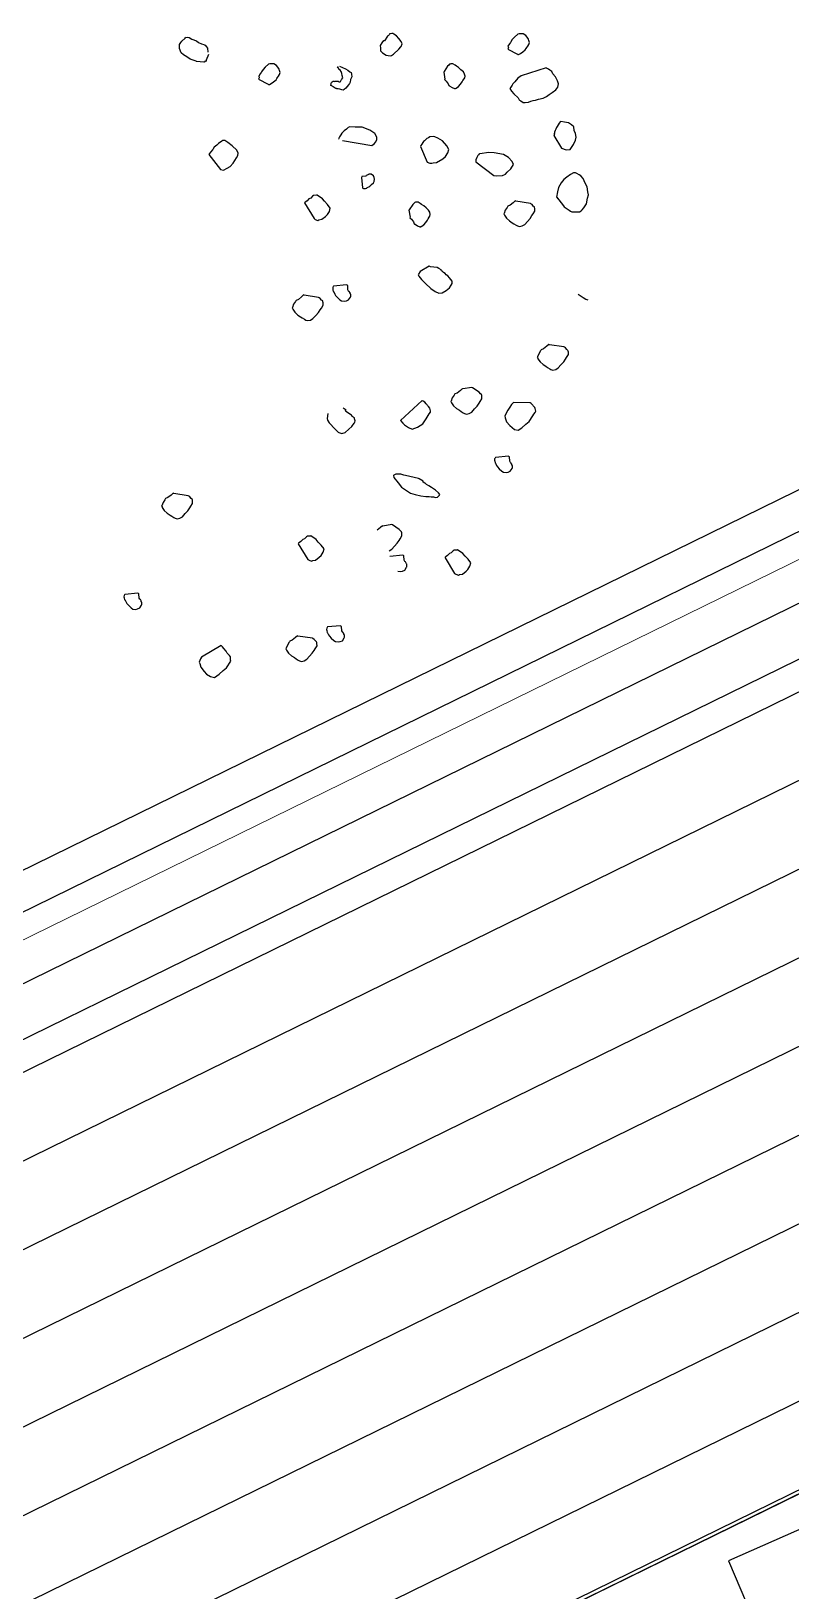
# Model space of a CAD drawing. Header units: millimetres. Extents: x 1754 to 2064, y 960 to 1845.
# Drawn here: x 1994.347 to 1995.862, y 1810.345 to 1813.455 of the extents above; entities that cross this region are included whole.
import ezdxf

# ---------------------------------------------------------------- set-up
doc = ezdxf.new("R2010")
doc.units = ezdxf.units.MM
for name, color, linetype in [('dveře', 3, 'Continuous'), ('okna', 4, 'Continuous'), ('SRAFA', 251, 'Continuous'), ('SRAFY-TERÉN', 252, 'Continuous'), ('T_stafaz', 7, 'Continuous')]:
    doc.layers.add(name, color=color, linetype=linetype)
doc.layers.add('FLOATING-WINDOWS', color=2, linetype='Continuous', plot=False)

# ---------------------------------------------------------------- blocks, each defined once
blk = doc.blocks.new('STROMLIST03PUD')
at = {"linetype": 'Continuous'}
for p, q in [((-116.5, 810.5), (-118.5, 805.6)), ((-111, 813.8), (-116.5, 810.5)), ((-106.8, 815), (-111, 813.8)), ((-102.1, 815.4), (-106.8, 815)), ((-99.2, 814.7), (-102.1, 815.4)), ((-95.3, 814.5), (-99.2, 814.7)), ((-92.2, 811.3), (-95.3, 814.5)), ((-90.1, 807.8), (-92.2, 811.3)), ((-35.3, 822), (-42.8, 770.4)), ((-35.3, 822), (-36.2, 821.5)), ((-34.4, 822.6), (-35.3, 822)), ((-30.8, 824.7), (-34.4, 822.6)), ((-28, 826.4), (-30.8, 824.7)), ((-23.5, 829.1), (-28, 826.4)), ((-18.2, 828.6), (-23.5, 829.1)), ((-10.7, 830.6), (-18.2, 828.6)), ((-2.1, 830.8), (-10.7, 830.6)), ((4.6, 829.9), (-2.1, 830.8)), ((9.7, 825.5), (4.6, 829.9)), ((13, 820), (9.7, 825.5)), ((14.7, 811.1), (13, 820)), ((15.2, 804), (14.7, 811.1)), ((82.7, 813.5), (78, 806.9)), ((89.1, 817.4), (82.7, 813.5)), ((95.1, 819.7), (89.1, 817.4)), ((101.5, 817.4), (95.1, 819.7)), ((108.2, 816.5), (101.5, 817.4)), ((115.5, 814.6), (108.2, 816.5)), ((120.1, 811.1), (115.5, 814.6)), ((125.9, 803.6), (120.1, 811.1)), ((-119.8, 803.6), (-120.5, 800.7)), ((-120.5, 800.7), (-117.9, 792.2)), ((-118.5, 805.6), (-119.8, 803.6)), ((-117.9, 792.2), (-115.6, 786.2)), ((-115.6, 786.2), (-112.8, 781.6)), ((-112.8, 781.6), (-111.8, 779.9)), ((-111.8, 779.9), (-110.1, 777.1)), ((-101.9, 769.6), (-84.7, 782.4)), ((-88.4, 805), (-90.1, 807.8)), ((-87.3, 803.2), (-88.4, 805)), ((-85.7, 800.4), (-87.3, 803.2)), ((-84.2, 793.9), (-85.7, 800.4)), ((-84.7, 782.4), (-83.8, 783)), ((-83.3, 788.2), (-84.2, 793.9)), ((-83.8, 783), (-83.4, 784.4)), ((-83.4, 784.4), (-83.3, 788.2)), ((13.2, 774.3), (14.1, 781)), ((14.1, 781), (16.3, 789.8)), ((16.7, 797.4), (15.2, 804)), ((16.3, 796), (16.7, 797.4)), ((16.3, 789.8), (16.3, 796)), ((74.1, 800.9), (73.8, 799.4)), ((73.8, 799.4), (75.4, 796.8)), ((78, 806.9), (74.1, 800.9)), ((75.4, 796.8), (77.6, 793.1)), ((77.6, 793.1), (79.3, 790.3)), ((79.3, 790.3), (80.9, 787.7)), ((80.9, 787.7), (83.4, 785.4)), ((83.4, 785.4), (85.1, 782.6)), ((85.1, 782.6), (87.7, 780.5)), ((87.7, 780.5), (89.7, 779.2)), ((89.7, 779.2), (90.7, 777.4)), ((90.7, 777.4), (91.7, 778)), ((91.7, 778), (92.2, 777.1)), ((92.7, 776.1), (122.1, 778.9)), ((122.1, 778.9), (129.2, 785.6)), ((129.8, 797.1), (125.9, 803.6)), ((129.2, 785.6), (131.9, 793.4)), ((130.9, 795.3), (129.8, 797.1)), ((131.9, 793.4), (130.9, 795.3)), ((178.7, 781.9), (177, 778.4)), ((177, 778.4), (177.1, 772.2)), ((180.8, 784.4), (178.7, 781.9)), ((185.4, 787.1), (180.8, 784.4)), ((189.1, 789.3), (185.4, 787.1)), ((195.6, 790.8), (189.1, 789.3)), ((205.6, 790.7), (195.6, 790.8)), ((214.2, 790.8), (205.6, 790.7)), ((223.6, 787.7), (214.2, 790.8)), ((229.3, 786.2), (223.6, 787.7)), ((234.5, 781.9), (229.3, 786.2)), ((243.6, 775), (234.5, 781.9)), ((-110.1, 777.1), (-107.4, 772.5)), ((-107.4, 772.5), (-104.4, 771.9)), ((-104.4, 771.9), (-101.9, 769.6)), ((-42.8, 770.4), (-41.7, 762.4)), ((-41.7, 762.4), (-37.7, 753.6)), ((-37.7, 753.6), (-35.8, 748.5)), ((-35.8, 748.5), (-34.2, 745.8)), ((-0.8, 745.9), (1.9, 747.6)), ((1.9, 747.6), (6.5, 750.4)), ((6.5, 750.4), (8.1, 753.8)), ((8.1, 753.8), (10.5, 760.2)), ((10.5, 760.2), (11, 765.5)), ((11, 765.5), (12.1, 769.9)), ((12.1, 769.9), (13.2, 774.3)), ((92.2, 777.1), (92.7, 776.1)), ((177.1, 772.2), (178.7, 763.2)), ((178.7, 763.2), (180.7, 755.7)), ((180.7, 755.7), (181.9, 751.6)), ((181.9, 751.6), (184.2, 747.9)), ((184.2, 747.9), (189.6, 738.8)), ((248.5, 766.7), (243.6, 775)), ((245.3, 741.1), (248.9, 749.6)), ((250.4, 761.6), (248.5, 766.7)), ((248.9, 749.6), (251.8, 755.1)), ((252, 759), (250.4, 761.6)), ((251.8, 755.1), (252, 759)), ((-34.2, 745.8), (-31.4, 741.3)), ((-31.4, 741.3), (-29.8, 738.5)), ((-29.8, 738.5), (-24.1, 739.4)), ((-24.1, 739.4), (-16.7, 741.4)), ((-16.7, 741.4), (-5.6, 745.6)), ((-5.6, 745.6), (-1.7, 745.4)), ((-1.7, 745.4), (-0.8, 745.9)), ((189.6, 738.8), (196.7, 733.1)), ((196.7, 733.1), (205.3, 727.1)), ((205.3, 727.1), (206.3, 727.7)), ((206.3, 727.7), (207.7, 727.4)), ((207.7, 727.4), (208.6, 727.9)), ((208.6, 727.9), (224.1, 731)), ((224.1, 731), (229.8, 731.9)), ((229.8, 731.9), (236.1, 735.7)), ((236.1, 735.7), (239.8, 737.9)), ((239.8, 737.9), (242.5, 739.6)), ((242.5, 739.6), (245.3, 741.1)), ((400.6, 681.7), (408.6, 686.5)), ((408.6, 686.5), (414.2, 690)), ((414.2, 690), (417, 693.1)), ((-126.2, 653.3), (-126.6, 651.8)), ((-125.9, 654.7), (-126.2, 653.3)), ((-124.2, 658.2), (-125.9, 654.7)), ((-119.7, 660.9), (-124.2, 658.2)), ((-116.9, 662.5), (-119.7, 660.9)), ((-112.4, 665.3), (-116.9, 662.5)), ((-106.4, 667.6), (-112.4, 665.3)), ((-100.4, 670.1), (-106.4, 667.6)), ((-95.6, 670.4), (-100.4, 670.1)), ((-91.2, 669.3), (-95.6, 670.4)), ((-88.7, 667.2), (-91.2, 669.3)), ((-87.6, 665.3), (-88.7, 667.2)), ((-85.4, 661.6), (-87.6, 665.3)), ((-83.7, 658.9), (-85.4, 661.6)), ((-81, 654.4), (-83.7, 658.9)), ((-78.7, 648.4), (-81, 654.4)), ((71.6, 654.3), (66.2, 644.8)), ((82.4, 669.4), (71.6, 654.3)), ((92.4, 675.4), (82.4, 669.4)), ((102.7, 679.1), (92.4, 675.4)), ((109.4, 678.2), (102.7, 679.1)), ((114.4, 670), (109.4, 678.2)), ((117.4, 660.7), (114.4, 670)), ((119.3, 655.6), (117.4, 660.7)), ((119.3, 649.4), (119.3, 655.6)), ((193.7, 674.6), (177.1, 650.6)), ((194.8, 675.3), (193.7, 674.6)), ((197.1, 676.6), (194.8, 675.3)), ((201.2, 677.5), (197.1, 676.6)), ((203.5, 679), (201.2, 677.5)), ((205.3, 678.4), (203.5, 679)), ((207.1, 678), (205.3, 678.4)), ((211.4, 676), (207.1, 678)), ((214.9, 670.3), (211.4, 676)), ((216.9, 666.8), (214.9, 670.3)), ((220.4, 661.2), (216.9, 666.8)), ((223.3, 653.6), (220.4, 661.2)), ((226.3, 646.1), (223.3, 653.6)), ((398.3, 680.3), (400.6, 681.7)), ((-126.6, 651.8), (-125.5, 649.9)), ((-125.5, 649.9), (-124.8, 646.7)), ((-124.8, 646.7), (-118.2, 635.7)), ((-118.2, 635.7), (-117.6, 634.8)), ((-117.6, 634.8), (-104, 630.7)), ((-104, 630.7), (-103.4, 629.7)), ((-103.4, 629.7), (-99.2, 631)), ((-99.2, 631), (-92.7, 632.5)), ((-92.7, 632.5), (-88.8, 632.2)), ((-88.8, 632.2), (-87.9, 632.8)), ((-87.9, 632.8), (-87, 633.3)), ((-87, 633.3), (-82.4, 636.1)), ((-82.4, 636.1), (-78.4, 639.8)), ((-77.7, 642.7), (-78.7, 648.4)), ((-78.4, 639.8), (-77.5, 640.4)), ((-78.1, 641.2), (-77.7, 642.7)), ((-77.5, 640.4), (-78.1, 641.2)), ((60.4, 627.7), (59.5, 627.1)), ((59.5, 627.1), (61.1, 624.3)), ((66.2, 644.8), (60.4, 627.7)), ((61.1, 624.3), (62.2, 622.6)), ((62.2, 622.6), (64.4, 618.9)), ((71.5, 613.2), (111.5, 633.5)), ((111.5, 633.5), (114.9, 638)), ((114.9, 638), (119.3, 649.4)), ((177.1, 650.6), (175.9, 649.9)), ((175.9, 649.9), (177.5, 644.7)), ((177.5, 644.7), (179.3, 636.5)), ((179.3, 636.5), (179.1, 631.7)), ((179.1, 631.7), (179.8, 630.6)), ((179.8, 630.6), (180.5, 629.5)), ((180.5, 629.5), (183.9, 623.7)), ((183.9, 623.7), (188.5, 618.7)), ((206.7, 621.9), (212.4, 625.3)), ((212.4, 625.3), (215.8, 627.3)), ((215.8, 627.3), (220.4, 630.1)), ((220.4, 630.1), (222.7, 631.5)), ((222.7, 631.5), (225.4, 634.7)), ((225.4, 634.7), (226.8, 640.1)), ((226.8, 640.1), (226.3, 646.1)), ((64.4, 618.9), (68, 614.9)), ((68, 614.9), (69.5, 614.5)), ((69.5, 614.5), (71.5, 613.2)), ((188.5, 618.7), (189.1, 617.6)), ((189.1, 617.6), (190.3, 618.2)), ((190.3, 618.2), (192.1, 617.8)), ((192.1, 617.8), (199.2, 618.9)), ((199.2, 618.9), (206.7, 621.9)), ((480.2, 608.5), (463.6, 584.6)), ((481.3, 609.2), (480.2, 608.5)), ((483.6, 610.7), (481.3, 609.2)), ((487.7, 611.6), (483.6, 610.7)), ((490, 612.9), (487.7, 611.6)), ((491.8, 612.4), (490, 612.9)), ((493.7, 612), (491.8, 612.4)), ((498, 610), (493.7, 612)), ((501.4, 604.2), (498, 610)), ((503.5, 600.9), (501.4, 604.2)), ((506.9, 595.2), (503.5, 600.9)), ((509.9, 587.6), (506.9, 595.2)), ((-233.1, 572.9), (-233.5, 571.5)), ((-233.5, 571.5), (-232.9, 570.5)), ((-232.3, 575.8), (-233.1, 572.9)), ((-232.9, 570.5), (-232.3, 569.6)), ((-231.1, 577.8), (-232.3, 575.8)), ((-232.3, 569.6), (-231.2, 567.8)), ((-231.2, 567.8), (-231.6, 566.4)), ((-231.6, 566.4), (-231.1, 565.4)), ((-230.2, 578.4), (-231.1, 577.8)), ((-231.1, 565.4), (-225.6, 556.3)), ((-229.2, 578.9), (-230.2, 578.4)), ((-223.8, 582.2), (-229.2, 578.9)), ((-217.2, 583.6), (-223.8, 582.2)), ((-209.8, 585.7), (-217.2, 583.6)), ((-204.4, 585.2), (-209.8, 585.7)), ((-200.8, 581.2), (-204.4, 585.2)), ((-200.3, 580.2), (-200.8, 581.2)), ((-197.9, 574.2), (-200.3, 580.2)), ((-193.5, 560.7), (-197.9, 574.2)), ((-193.1, 555.9), (-193.5, 560.7)), ((-10.7, 560.1), (-14, 553.1)), ((-9.5, 562.1), (-10.7, 560.1)), ((-4.5, 566.3), (-9.5, 562.1)), ((4.6, 571.8), (-4.5, 566.3)), ((17.2, 575.6), (4.6, 571.8)), ((25.8, 575.8), (17.2, 575.6)), ((30.9, 571.4), (25.8, 575.8)), ((35.3, 564.1), (30.9, 571.4)), ((37.3, 556.7), (35.3, 564.1)), ((463.6, 584.6), (462.4, 584)), ((462.4, 584), (464, 578.7)), ((464, 578.7), (465.9, 570.5)), ((465.9, 570.5), (465.6, 565.7)), ((465.6, 565.7), (466.3, 564.6)), ((466.3, 564.6), (467, 563.4)), ((467, 563.4), (470.4, 557.7)), ((499, 559.4), (502.4, 561.4)), ((502.4, 561.4), (506.9, 564.2)), ((506.9, 564.2), (509.2, 565.5)), ((509.2, 565.5), (511.9, 568.7)), ((512.8, 580.1), (509.9, 587.6)), ((511.9, 568.7), (513.3, 574.2)), ((513.3, 574.2), (512.8, 580.1)), ((-226, 554.8), (-226.8, 554.2)), ((-226.8, 554.2), (-224.1, 549.7)), ((-225.6, 556.3), (-226, 554.8)), ((-224.1, 549.7), (-220.8, 544.2)), ((-220.8, 544.2), (-215.9, 542.2)), ((-215.9, 542.2), (-211, 540.2)), ((-211, 540.2), (-205.9, 542.1)), ((-205.9, 542.1), (-198.6, 546.5)), ((-198.6, 546.5), (-193.9, 553)), ((-193.9, 553), (-193.1, 555.9)), ((-14, 553.1), (-13.2, 549.9)), ((-13.2, 549.9), (-13.5, 546)), ((-13.5, 546), (-12.9, 545.1)), ((-12.9, 545.1), (-11.1, 540)), ((-11.1, 540), (-10.9, 537.7)), ((-10.9, 537.7), (-9.8, 535.8)), ((-9.8, 535.8), (-7.6, 532.2)), ((-7.6, 532.2), (-6, 529.4)), ((-6, 529.4), (-4.8, 527.7)), ((29.6, 526), (33.6, 529.7)), ((33.6, 529.7), (35.3, 533.1)), ((35.3, 533.1), (36, 536)), ((36, 536), (38.4, 542.5)), ((38.4, 542.5), (37.3, 556.7)), ((470.4, 557.7), (475, 552.7)), ((475, 552.7), (475.7, 551.6)), ((475.7, 551.6), (476.8, 552.3)), ((476.8, 552.3), (478.7, 551.8)), ((478.7, 551.8), (485.7, 552.9)), ((485.7, 552.9), (493.2, 555.9)), ((493.2, 555.9), (499, 559.4)), ((-4.8, 527.7), (29.6, 526)), ((550.7, 499), (535.7, 469.7)), ((550.7, 499), (550, 500.1)), ((553, 500.3), (550.7, 499)), ((563.5, 503.5), (553, 500.3)), ((565.3, 503.1), (563.5, 503.5)), ((570.8, 501.7), (565.3, 503.1)), ((572.2, 499.4), (570.8, 501.7)), ((574.2, 496), (572.2, 499.4)), ((-205.1, 464.4), (-200.5, 467.1)), ((-200.5, 467.1), (-197.8, 468.8)), ((-197.8, 468.8), (-194.9, 468)), ((-194.9, 468), (-190, 466)), ((90.8, 469.7), (90.4, 468.3)), ((90.4, 468.3), (91.5, 466.4)), ((91.1, 471.1), (90.8, 469.7)), ((92.8, 474.6), (91.1, 471.1)), ((97.3, 477.4), (92.8, 474.6)), ((100.1, 479), (97.3, 477.4)), ((104.6, 481.7), (100.1, 479)), ((110.6, 484.2), (104.6, 481.7)), ((116.6, 486.5), (110.6, 484.2)), ((121.4, 486.8), (116.6, 486.5)), ((125.8, 485.7), (121.4, 486.8)), ((128.3, 483.6), (125.8, 485.7)), ((129.4, 481.7), (128.3, 483.6)), ((131.6, 478), (129.4, 481.7)), ((133.3, 475.4), (131.6, 478)), ((136, 470.8), (133.3, 475.4)), ((138.4, 464.8), (136, 470.8)), ((264.3, 466.6), (260.2, 465.7)), ((268.7, 464.5), (264.3, 466.6)), ((535.7, 469.7), (537.3, 464.5)), ((576.3, 492.6), (574.2, 496)), ((583.1, 481.2), (576.3, 492.6)), ((585, 472.9), (583.1, 481.2)), ((588.1, 462.5), (585, 472.9)), ((-219.7, 449.5), (-220.2, 450.3)), ((-219.2, 448.6), (-219.7, 449.5)), ((-219.5, 453.2), (-209.7, 461.7)), ((-218.2, 449), (-219.2, 448.6)), ((-217.3, 449.6), (-218.2, 449)), ((-214.9, 449.8), (-217.3, 449.6)), ((-211.7, 450.6), (-214.9, 449.8)), ((-208.4, 451.2), (-211.7, 450.6)), ((-209.7, 461.7), (-205.1, 464.4)), ((-204.5, 451.1), (-208.4, 451.2)), ((-200.1, 450), (-204.5, 451.1)), ((-195.8, 448.9), (-200.1, 450)), ((-196, 432.7), (-195.2, 435.5)), ((-194.1, 446.1), (-195.8, 448.9)), ((-195.2, 435.5), (-194, 437.5)), ((-193.6, 445.2), (-194.1, 446.1)), ((-194, 437.5), (-192.1, 438.7)), ((-193.1, 444.3), (-193.6, 445.2)), ((-192, 442.6), (-193.1, 444.3)), ((-192.1, 438.7), (-190.9, 440.7)), ((-191.4, 441.6), (-192, 442.6)), ((-190.9, 440.7), (-191.4, 441.6)), ((-190, 466), (-185.8, 461.1)), ((-185.8, 461.1), (-181.7, 458.6)), ((-181.7, 458.6), (-180.1, 455.8)), ((-180.1, 455.8), (-178.4, 453.1)), ((-178.4, 453.1), (-175, 445.2)), ((-174.8, 436.7), (-177.9, 433.5)), ((-175, 445.2), (-173.7, 441.1)), ((-173.6, 438.7), (-174.8, 436.7)), ((-173.7, 441.1), (-173.6, 438.7)), ((-90.2, 440.3), (-96.3, 428)), ((-78.2, 451.3), (-90.2, 440.3)), ((-84.1, 393.2), (-48.8, 441.7)), ((-68.1, 457.4), (-78.2, 451.3)), ((-59.5, 457.6), (-68.1, 457.4)), ((-54.6, 455.6), (-59.5, 457.6)), ((-51.8, 451), (-54.6, 455.6)), ((-50.2, 448.2), (-51.8, 451)), ((-48.8, 441.7), (-50.2, 448.2)), ((91.5, 466.4), (92.2, 463.1)), ((92.2, 463.1), (98.8, 452.1)), ((98.8, 452.1), (99.3, 451.2)), ((99.3, 451.2), (113, 447.1)), ((113, 447.1), (113.6, 446.1)), ((113.6, 446.1), (117.8, 447.5)), ((117.8, 447.5), (124.3, 448.9)), ((124.3, 448.9), (128.2, 448.8)), ((128.2, 448.8), (129.1, 449.2)), ((129.1, 449.2), (130, 449.8)), ((130, 449.8), (134.6, 452.6)), ((134.6, 452.6), (138.6, 456.2)), ((139.3, 459.1), (138.4, 464.8)), ((138.6, 456.2), (139.5, 456.8)), ((138.9, 457.7), (139.3, 459.1)), ((139.5, 456.8), (138.9, 457.7)), ((219.9, 439.9), (217.6, 438.4)), ((217.6, 438.4), (219.2, 417.7)), ((226.7, 451.7), (219.9, 439.9)), ((230.1, 453.8), (226.7, 451.7)), ((234.7, 456.5), (230.1, 453.8)), ((236.5, 456), (234.7, 456.5)), ((238.8, 457.5), (236.5, 456)), ((241.1, 458.8), (238.8, 457.5)), ((244.5, 460.8), (241.1, 458.8)), ((247.5, 461.1), (244.5, 460.8)), ((250.9, 463.1), (247.5, 461.1)), ((256.1, 464.7), (250.9, 463.1)), ((260.2, 465.7), (256.1, 464.7)), ((270.7, 461.1), (268.7, 464.5)), ((274.1, 455.3), (270.7, 461.1)), ((276, 447.2), (274.1, 455.3)), ((274.2, 432.1), (276.7, 438.3)), ((276.7, 438.3), (276, 447.2)), ((537.3, 464.5), (540.7, 458.8)), ((540.7, 458.8), (544.1, 453.1)), ((544.1, 453.1), (552.1, 442.5)), ((552.1, 442.5), (555.8, 441.4)), ((555.8, 441.4), (564.2, 440.3)), ((564.2, 440.3), (573.6, 442.9)), ((573.6, 442.9), (584.5, 447.9)), ((584.5, 447.9), (588.8, 453.6)), ((588.8, 453.6), (588.1, 462.5)), ((-198.5, 428.6), (-197.2, 430.6)), ((-198.3, 426.3), (-198.5, 428.6)), ((-197.2, 424.4), (-198.3, 426.3)), ((-197.2, 430.6), (-196.3, 431.2)), ((-196.7, 423.5), (-197.2, 424.4)), ((-194.7, 422.3), (-196.7, 423.5)), ((-196.3, 431.2), (-196, 432.7)), ((-194.1, 421.3), (-194.7, 422.3)), ((-192.7, 421), (-194.1, 421.3)), ((-190.9, 422.1), (-192.7, 421)), ((-190, 422.6), (-190.9, 422.1)), ((-189, 423.2), (-190, 422.6)), ((-188.1, 423.8), (-189, 423.2)), ((-186.3, 424.9), (-188.1, 423.8)), ((-185.4, 425.3), (-186.3, 424.9)), ((-184.5, 425.9), (-185.4, 425.3)), ((-183.6, 426.4), (-184.5, 425.9)), ((-182.6, 427), (-183.6, 426.4)), ((-182.3, 428.4), (-182.6, 427)), ((-181.4, 429), (-182.3, 428.4)), ((-180.1, 431), (-181.4, 429)), ((-177.9, 433.5), (-180.1, 431)), ((-101.9, 418.5), (-102, 414.6)), ((-102, 414.6), (-100.7, 410.5)), ((-96.3, 428), (-101.9, 418.5)), ((-100.7, 410.5), (-99.8, 404.8)), ((-99.8, 404.8), (-97.5, 398.8)), ((1.1, 414.5), (-0.6, 411.1)), ((-0.6, 411.1), (-0.1, 410.2)), ((-0.1, 410.2), (-0.4, 408.7)), ((-0.4, 408.7), (-0.2, 406.3)), ((-0.2, 406.3), (0.3, 405.4)), ((0.3, 405.4), (0.5, 403.1)), ((1.9, 415.1), (1.1, 414.5)), ((6.5, 417.9), (1.9, 415.1)), ((10.3, 417.6), (6.5, 417.9)), ((13.3, 417), (10.3, 417.6)), ((17.3, 414.4), (13.3, 417)), ((18.9, 411.6), (17.3, 414.4)), ((20.7, 406.5), (18.9, 411.6)), ((22, 402.3), (20.7, 406.5)), ((219.2, 417.7), (222.6, 412.1)), ((222.6, 412.1), (223.3, 410.8)), ((223.3, 410.8), (226.3, 411.2)), ((226.3, 411.2), (234.5, 413)), ((234.5, 413), (245, 416.2)), ((245, 416.2), (258.9, 421.4)), ((258.9, 421.4), (268, 426.9)), ((268, 426.9), (274.2, 432.1)), ((471.9, 408.2), (466.6, 391.1)), ((473, 408.9), (471.9, 408.2)), ((486.7, 417.1), (473, 408.9)), ((490.8, 418), (486.7, 417.1)), ((493.1, 419.3), (490.8, 418)), ((494.9, 418.9), (493.1, 419.3)), ((496.7, 418.4), (494.9, 418.9)), ((501.1, 416.4), (496.7, 418.4)), ((504.5, 410.6), (501.1, 416.4)), ((506.6, 407.3), (504.5, 410.6)), ((510, 401.5), (506.6, 407.3)), ((627.2, 413.3), (618.2, 388.8)), ((628.3, 414), (627.2, 413.3)), ((629.5, 414.6), (628.3, 414)), ((637.3, 411.2), (629.5, 414.6)), ((640.3, 411.4), (637.3, 411.2)), ((641.4, 412.1), (640.3, 411.4)), ((644.4, 412.3), (641.4, 412.1)), ((646.2, 411.9), (644.4, 412.3)), ((647.4, 412.5), (646.2, 411.9)), ((651.7, 410.5), (647.4, 412.5)), ((652.4, 409.3), (651.7, 410.5)), ((655.8, 403.6), (652.4, 409.3)), ((-97.5, 398.8), (-95.2, 395.2)), ((-95.2, 395.2), (-93.1, 391.5)), ((-93.1, 391.5), (-91.4, 388.7)), ((-91.4, 388.7), (-90.5, 389.3)), ((-90.5, 389.3), (-89.9, 388.4)), ((-89.9, 388.4), (-89.4, 387.5)), ((0.5, 403.1), (-2.3, 396.7)), ((-2.3, 396.7), (-1.7, 395.8)), ((-1.7, 395.8), (-1.2, 394.9)), ((-1.2, 394.9), (18.4, 387.7)), ((18.4, 387.7), (19.3, 388.3)), ((19.3, 388.3), (20.2, 388.8)), ((20.2, 388.8), (21.5, 390.8)), ((21.5, 390.8), (21.9, 392.3)), ((21.9, 392.3), (22.6, 395.2)), ((22.2, 399.9), (22, 402.3)), ((22, 396.2), (22.2, 399.9)), ((22.6, 395.2), (22, 396.2)), ((466.6, 391.1), (465.5, 390.4)), ((465.5, 390.4), (467.1, 385.2)), ((467.1, 385.2), (469, 376.9)), ((469, 376.9), (468.8, 372.1)), ((512.9, 394.1), (510, 401.5)), ((512.3, 371.9), (515, 375.1)), ((515.9, 386.5), (512.9, 394.1)), ((515, 375.1), (516.4, 380.6)), ((516.4, 380.6), (515.9, 386.5)), ((618.2, 388.8), (618.9, 387.7)), ((618.9, 387.7), (619.6, 386.5)), ((619.6, 386.5), (622.1, 384.9)), ((622.1, 384.9), (623.9, 384.5)), ((623.9, 384.5), (627.5, 383.6)), ((627.5, 383.6), (628.7, 384.3)), ((628.7, 384.3), (633.5, 384)), ((633.5, 384), (636.4, 384.3)), ((636.4, 384.3), (641.7, 385.8)), ((641.7, 385.8), (648, 388.2)), ((648, 388.2), (651.5, 390.2)), ((651.5, 390.2), (654.7, 395.2)), ((654.7, 395.2), (655.6, 398.8)), ((655.6, 398.8), (655.8, 403.6)), ((-272, 342.3), (-276.2, 341)), ((-267.2, 342.7), (-272, 342.3)), ((-264.3, 342), (-267.2, 342.7)), ((468.8, 372.1), (469.4, 371)), ((469.4, 371), (470.1, 369.8)), ((470.1, 369.8), (473.5, 364.1)), ((473.5, 364.1), (478.1, 359.1)), ((478.1, 359.1), (478.8, 358)), ((478.8, 358), (479.9, 358.7)), ((479.9, 358.7), (481.7, 358.2)), ((481.7, 358.2), (488.8, 359.3)), ((488.8, 359.3), (496.3, 362.4)), ((496.3, 362.4), (502, 365.8)), ((502, 365.8), (505.5, 367.8)), ((505.5, 367.8), (510, 370.6)), ((510, 370.6), (512.3, 371.9)), ((-284.9, 330.9), (-285.6, 327.9)), ((-285.6, 327.9), (-283.1, 319.5)), ((-283.6, 332.9), (-284.9, 330.9)), ((-281.6, 337.8), (-283.6, 332.9)), ((-283.1, 319.5), (-280.7, 313.5)), ((-276.2, 341), (-281.6, 337.8)), ((-280.7, 313.5), (-278, 308.9)), ((-260.5, 341.8), (-264.3, 342)), ((-257.4, 338.6), (-260.5, 341.8)), ((-255.2, 335), (-257.4, 338.6)), ((-253.5, 332.3), (-255.2, 335)), ((-252.4, 330.4), (-253.5, 332.3)), ((-250.8, 327.7), (-252.4, 330.4)), ((-249.3, 321.2), (-250.8, 327.7)), ((-248.4, 315.5), (-249.3, 321.2)), ((-249, 310.3), (-248.6, 311.7)), ((-248.6, 311.7), (-248.4, 315.5)), ((26.6, 312.1), (17.7, 310.4)), ((31.8, 307.7), (26.6, 312.1)), ((457.3, 311.1), (454, 309)), ((461.5, 312), (457.3, 311.1)), ((463.7, 313.3), (461.5, 312)), ((465.6, 312.8), (463.7, 313.3)), ((467.9, 314.2), (465.6, 312.8)), ((472, 315.1), (467.9, 314.2)), ((477.4, 313.7), (472, 315.1)), ((479.9, 312.2), (477.4, 313.7)), ((482, 308.7), (479.9, 312.2)), ((-278, 308.9), (-276.8, 307.2)), ((-276.8, 307.2), (-275.2, 304.4)), ((-275.2, 304.4), (-272.5, 299.8)), ((-272.5, 299.8), (-269.6, 299)), ((-269.6, 299), (-267, 296.9)), ((-267, 296.9), (-249.9, 309.7)), ((-249.9, 309.7), (-249, 310.3)), ((-8.6, 298.4), (-10.6, 293.4)), ((-10.6, 293.4), (-10.3, 291)), ((-10.3, 291), (-8.5, 285.9)), ((-8.5, 285.9), (-8.7, 282.1)), ((-8.7, 282.1), (-6.9, 277)), ((-8.2, 299.8), (-8.6, 298.4)), ((2.8, 306.4), (-8.2, 299.8)), ((9.3, 307.8), (2.8, 306.4)), ((17.7, 310.4), (9.3, 307.8)), ((35.6, 301.3), (31.8, 307.7)), ((37.4, 296.1), (35.6, 301.3)), ((39, 287.2), (37.4, 296.1)), ((37.6, 281.5), (39, 287.2)), ((37.8, 279), (37.6, 281.5)), ((452.8, 308.3), (451.7, 307.6)), ((451.7, 307.6), (468.6, 251.1)), ((454, 309), (452.8, 308.3)), ((488.2, 298.5), (482, 308.7)), ((494.3, 288.3), (488.2, 298.5)), ((495.2, 276.4), (494.3, 288.3)), ((-6.9, 277), (-6.2, 273.7)), ((-6.2, 273.7), (-6, 271.3)), ((-6, 271.3), (-5.5, 270.5)), ((-5.5, 270.5), (31, 273.8)), ((31, 273.8), (33.8, 275.3)), ((33.8, 275.3), (37.8, 279)), ((178.4, 274), (169.4, 249.5)), ((169.4, 249.5), (170, 248.4)), ((179.5, 274.7), (178.4, 274)), ((180.6, 275.5), (179.5, 274.7)), ((188.5, 271.9), (180.6, 275.5)), ((191.5, 272.1), (188.5, 271.9)), ((192.6, 272.8), (191.5, 272.1)), ((195.6, 273.1), (192.6, 272.8)), ((192.9, 246.6), (199.2, 248.9)), ((197.4, 272.6), (195.6, 273.1)), ((198.5, 273.3), (197.4, 272.6)), ((202.9, 271.2), (198.5, 273.3)), ((199.2, 248.9), (202.6, 251)), ((202.6, 251), (205.8, 256)), ((203.5, 270.1), (202.9, 271.2)), ((207, 264.4), (203.5, 270.1)), ((205.8, 256), (206.8, 259.7)), ((206.8, 259.7), (207, 264.4)), ((468.6, 251.1), (475, 253.3)), ((475, 253.3), (480.2, 254.9)), ((480.2, 254.9), (488.2, 259.8)), ((488.2, 259.8), (494.3, 265)), ((494.3, 265), (495.2, 276.4)), ((624.1, 253), (616.1, 248.2)), ((631.6, 256), (624.1, 253)), ((635.7, 256.9), (631.6, 256)), ((636.4, 255.7), (635.7, 256.9)), ((638, 250.4), (636.4, 255.7)), ((637.1, 246.9), (638, 250.4)), ((776.4, 250.7), (768, 248.2)), ((785.3, 252.4), (776.4, 250.7)), ((790.4, 247.9), (785.3, 252.4)), ((-397.4, 212.4), (-390.3, 219.2)), ((-390.3, 219.2), (-385.7, 221.8)), ((-385.7, 221.8), (-380.8, 226.1)), ((-380.8, 226.1), (-377.7, 229.2)), ((-377.7, 229.2), (-376.8, 229.7)), ((-376.8, 229.7), (-375, 230.8)), ((-375, 230.8), (-370.7, 232.1)), ((-370.7, 232.1), (-367.5, 232.8)), ((-367.5, 232.8), (-360.2, 230.1)), ((-355.3, 229), (-347.4, 220.1)), ((-347.4, 220.1), (-346.9, 219.2)), ((-346.9, 219.2), (-345.8, 217.3)), ((170, 248.4), (170.7, 247.3)), ((170.7, 247.3), (173.2, 245.6)), ((173.2, 245.6), (175, 245.2)), ((175, 245.2), (178.7, 244.3)), ((178.7, 244.3), (179.8, 245)), ((179.8, 245), (184.6, 244.8)), ((184.6, 244.8), (187.6, 245)), ((187.6, 245), (192.9, 246.6)), ((588.1, 232.9), (571.2, 211.9)), ((589.2, 233.5), (588.1, 232.9)), ((597.2, 238.4), (589.2, 233.5)), ((599, 237.9), (597.2, 238.4)), ((602.4, 240), (599, 237.9)), ((603.5, 240.6), (602.4, 240)), ((605.9, 242), (603.5, 240.6)), ((610.4, 244.8), (605.9, 242)), ((616.1, 248.2), (610.4, 244.8)), ((614, 212.8), (621.1, 221.7)), ((621.1, 221.7), (627.1, 230)), ((627.1, 230), (629.6, 236.1)), ((629.6, 236.1), (632.3, 239.3)), ((632.3, 239.3), (634.3, 243.6)), ((634.3, 243.6), (637.1, 246.9)), ((750.1, 238.6), (748.1, 233.7)), ((748.1, 233.7), (748.3, 231.4)), ((748.3, 231.4), (750.1, 226.2)), ((750.1, 226.2), (749.9, 222.3)), ((749.9, 222.3), (751.8, 217.2)), ((750.5, 240), (750.1, 238.6)), ((761.4, 246.7), (750.5, 240)), ((768, 248.2), (761.4, 246.7)), ((794.3, 241.6), (790.4, 247.9)), ((792.5, 215.7), (796.5, 219.3)), ((796.1, 236.5), (794.3, 241.6)), ((797.8, 227.6), (796.1, 236.5)), ((796.3, 221.7), (797.8, 227.6)), ((796.5, 219.3), (796.3, 221.7)), ((-406.7, 203), (-405.8, 203.6)), ((-405.6, 201.3), (-406.7, 203)), ((-405.8, 203.6), (-405.1, 206.5)), ((-403, 192.8), (-405.6, 201.3)), ((-405.1, 206.5), (-402.8, 209)), ((-401.4, 190.1), (-403, 192.8)), ((-402.8, 209), (-397.4, 212.4)), ((-398.7, 185.6), (-401.4, 190.1)), ((-370.2, 187.8), (-376.6, 183.9)), ((-362.9, 192.1), (-370.2, 187.8)), ((-354.5, 200.9), (-362.9, 192.1)), ((-353.6, 201.5), (-354.5, 200.9)), ((-345.9, 213.5), (-353.6, 201.5)), ((-345.8, 217.3), (-346.2, 215.8)), ((-346.2, 215.8), (-345.6, 214.9)), ((-345.6, 214.9), (-345.9, 213.5)), ((-171, 190.8), (-180.7, 186.2)), ((-159, 195.6), (-171, 190.8)), ((-152.7, 195.6), (-159, 195.6)), ((-148.7, 193), (-152.7, 195.6)), ((-146, 188.5), (-148.7, 193)), ((-139.5, 177.6), (-146, 188.5)), ((159.8, 188.9), (158.6, 188.2)), ((158.6, 188.2), (160.3, 183)), ((176.4, 212.8), (159.8, 188.9)), ((177.6, 213.5), (176.4, 212.8)), ((179.8, 214.9), (177.6, 213.5)), ((184, 215.8), (179.8, 214.9)), ((186.2, 217.2), (184, 215.8)), ((188, 216.7), (186.2, 217.2)), ((189.8, 216.3), (188, 216.7)), ((194.2, 214.3), (189.8, 216.3)), ((197.6, 208.5), (194.2, 214.3)), ((199.7, 205.1), (197.6, 208.5)), ((203.1, 199.4), (199.7, 205.1)), ((206.1, 191.9), (203.1, 199.4)), ((209, 184.3), (206.1, 191.9)), ((560.5, 196.1), (560.3, 191.4)), ((560.3, 191.4), (561, 190.2)), ((562.5, 200.5), (560.5, 196.1)), ((561, 190.2), (564.6, 189.4)), ((564.6, 204.8), (562.5, 200.5)), ((569.6, 209.4), (564.6, 204.8)), ((564.6, 189.4), (578.1, 192.8)), ((571.2, 211.9), (569.6, 209.4)), ((578.1, 192.8), (589.2, 194.8)), ((589.2, 194.8), (597.2, 199.6)), ((597.2, 199.6), (607.5, 205.8)), ((607.5, 205.8), (614, 212.8)), ((751.8, 217.2), (752.5, 214)), ((752.5, 214), (752.7, 211.7)), ((752.7, 211.7), (753.3, 210.8)), ((753.3, 210.8), (789.7, 214)), ((789.7, 214), (792.5, 215.7)), ((-391.7, 182.2), (-398.7, 185.6)), ((-382.6, 181.6), (-391.7, 182.2)), ((-376.6, 183.9), (-382.6, 181.6)), ((-187.1, 182.5), (-188.7, 178.9)), ((-188.7, 178.9), (-188.5, 176.6)), ((-188.5, 176.6), (-187.4, 168.5)), ((-187.4, 168.5), (-186.1, 164.3)), ((-180.7, 186.2), (-187.1, 182.5)), ((-186.1, 164.3), (-184.7, 157.8)), ((-184.7, 157.8), (-181.9, 153.2)), ((-135.9, 169.7), (-139.5, 177.6)), ((-135.4, 162.5), (-135.9, 169.7)), ((-135.2, 154), (-135.4, 162.5)), ((160.3, 183), (162.1, 174.8)), ((162.1, 174.8), (161.9, 170)), ((161.9, 170), (162.5, 168.9)), ((162.5, 168.9), (163.2, 167.7)), ((163.2, 167.7), (166.6, 162)), ((166.6, 162), (171.2, 157)), ((171.2, 157), (171.9, 155.9)), ((171.9, 155.9), (173, 156.5)), ((173, 156.5), (174.8, 156.1)), ((174.8, 156.1), (181.9, 157.2)), ((181.9, 157.2), (189.5, 160.2)), ((189.5, 160.2), (195.1, 163.6)), ((195.1, 163.6), (198.6, 165.7)), ((198.6, 165.7), (203.1, 168.4)), ((203.1, 168.4), (205.4, 169.8)), ((205.4, 169.8), (208.1, 173)), ((208.1, 173), (209.5, 178.4)), ((209.5, 178.4), (209, 184.3)), ((402.1, 163), (396.3, 159.5)), ((402.7, 161.9), (402.1, 163)), ((404.6, 161.4), (402.7, 161.9)), ((416, 168.2), (404.6, 161.4)), ((417.1, 168.9), (416, 168.2)), ((418.9, 168.4), (417.1, 168.9)), ((421.2, 169.9), (418.9, 168.4)), ((422.4, 170.6), (421.2, 169.9)), ((423.5, 171.2), (422.4, 170.6)), ((425.3, 170.8), (423.5, 171.2)), ((429, 169.9), (425.3, 170.8)), ((431.5, 168.2), (429, 169.9)), ((432.2, 167.1), (431.5, 168.2)), ((432.8, 166), (432.2, 167.1)), ((436.9, 159.1), (432.8, 166)), ((438.8, 151), (436.9, 159.1)), ((668.6, 155.6), (666.3, 154.3)), ((670.5, 155.2), (668.6, 155.6)), ((-181.9, 153.2), (-181.4, 152.3)), ((-181.4, 152.3), (-176.8, 142.6)), ((-176.8, 142.6), (-176.3, 141.7)), ((-176.3, 141.7), (-138.7, 149.4)), ((-138.7, 149.4), (-135.2, 154)), ((392.3, 127.6), (400.5, 121.7)), ((410.1, 121.3), (426.9, 126.7)), ((426.9, 126.7), (434.4, 129.7)), ((434.4, 129.7), (435.6, 130.4)), ((435.6, 130.4), (440.6, 135)), ((441.3, 141.6), (438.8, 151)), ((440.6, 135), (441.3, 141.6)), ((642.2, 127.4), (641, 126.7)), ((641, 126.7), (642.6, 121.4)), ((647.4, 144.4), (642.2, 127.4)), ((648.5, 145.2), (647.4, 144.4)), ((662.2, 153.3), (648.5, 145.2)), ((666.3, 154.3), (662.2, 153.3)), ((672.2, 154.8), (670.5, 155.2)), ((676.6, 152.6), (672.2, 154.8)), ((680, 147), (676.6, 152.6)), ((682.1, 143.5), (680, 147)), ((685.5, 137.8), (682.1, 143.5)), ((688.5, 130.4), (685.5, 137.8)), ((691.4, 122.8), (688.5, 130.4)), ((711.6, 137.4), (702.5, 112.9)), ((712.7, 138.1), (711.6, 137.4)), ((713.8, 138.8), (712.7, 138.1)), ((721.7, 135.3), (713.8, 138.8)), ((724.6, 135.5), (721.7, 135.3)), ((725.8, 136.3), (724.6, 135.5)), ((728.7, 136.5), (725.8, 136.3)), ((730.6, 136.1), (728.7, 136.5)), ((731.7, 136.7), (730.6, 136.1)), ((736, 134.6), (731.7, 136.7)), ((736.8, 133.5), (736, 134.6)), ((740.2, 127.8), (736.8, 133.5)), ((739.9, 123.1), (740.2, 127.8)), ((400.5, 121.7), (404.1, 120.8)), ((404.1, 120.8), (410.1, 121.3)), ((642.6, 121.4), (644.5, 113.3)), ((691.9, 116.9), (691.4, 122.8)), ((735.8, 114.4), (739, 119.4)), ((739, 119.4), (739.9, 123.1)), ((622.5, 0.1), (614.1, -2.5)), ((631.4, 1.7), (622.5, 0.1)), ((636.5, -2.6), (631.4, 1.7)), ((596.2, -11.9), (594.2, -16.9)), ((594.2, -16.9), (594.4, -19.3)), ((594.4, -19.3), (596.3, -24.4)), ((596.3, -24.4), (596, -28.2)), ((596, -28.2), (597.9, -33.3)), ((596.6, -10.5), (596.2, -11.9)), ((607.6, -3.9), (596.6, -10.5)), ((614.1, -2.5), (607.6, -3.9)), ((640.4, -9), (636.5, -2.6)), ((642.2, -14.2), (640.4, -9)), ((643.8, -23.1), (642.2, -14.2)), ((642.4, -28.8), (643.8, -23.1)), ((642.6, -31.3), (642.4, -28.8)), ((597.9, -33.3), (598.6, -36.6)), ((598.6, -36.6), (598.8, -39)), ((598.8, -39), (599.3, -39.9)), ((599.3, -39.9), (635.8, -36.5)), ((635.8, -36.5), (638.5, -35)), ((638.5, -35), (642.6, -31.3)), ((783.2, -36.3), (774.1, -60.8)), ((774.1, -60.8), (774.8, -61.9)), ((774.8, -61.9), (775.5, -63)), ((784.3, -35.6), (783.2, -36.3)), ((785.4, -34.9), (784.3, -35.6)), ((793.3, -38.4), (785.4, -34.9)), ((796.2, -38.2), (793.3, -38.4)), ((797.3, -37.5), (796.2, -38.2)), ((800.3, -37.2), (797.3, -37.5)), ((797.6, -63.7), (804, -61.4)), ((802.1, -37.7), (800.3, -37.2)), ((803.3, -37), (802.1, -37.7)), ((807.6, -39.1), (803.3, -37)), ((804, -61.4), (807.4, -59.3)), ((807.4, -59.3), (810.6, -54.3)), ((808.3, -40.2), (807.6, -39.1)), ((811.8, -45.9), (808.3, -40.2)), ((810.6, -54.3), (811.5, -50.6)), ((811.5, -50.6), (811.8, -45.9)), ((775.5, -63), (778, -64.7)), ((778, -64.7), (779.8, -65.1)), ((779.8, -65.1), (783.5, -66)), ((783.5, -66), (784.6, -65.3)), ((784.6, -65.3), (789.4, -65.6)), ((791, -93.1), (788.7, -94.5)), ((789.4, -65.6), (792.3, -65.3)), ((792.8, -93.6), (791, -93.1)), ((792.3, -65.3), (797.6, -63.7)), ((764.5, -121.4), (763.4, -122.1)), ((763.4, -122.1), (765, -127.3)), ((781.2, -97.5), (764.5, -121.4)), ((782.3, -96.8), (781.2, -97.5)), ((784.6, -95.4), (782.3, -96.8)), ((788.7, -94.5), (784.6, -95.4)), ((794.6, -94), (792.8, -93.6)), ((799, -96), (794.6, -94)), ((802.4, -101.8), (799, -96)), ((804.5, -105.2), (802.4, -101.8)), ((807.9, -110.9), (804.5, -105.2)), ((810.9, -118.4), (807.9, -110.9)), ((813.8, -126), (810.9, -118.4)), ((765, -127.3), (766.9, -135.5)), ((766.9, -135.5), (766.6, -140.3)), ((766.6, -140.3), (767.3, -141.4)), ((767.3, -141.4), (768, -142.7)), ((768, -142.7), (771.4, -148.3)), ((771.4, -148.3), (776, -153.3)), ((776, -153.3), (776.7, -154.4)), ((776.7, -154.4), (777.8, -153.8)), ((777.8, -153.8), (779.6, -154.2)), ((779.6, -154.2), (786.7, -153.1)), ((786.7, -153.1), (794.2, -150.1)), ((794.2, -150.1), (799.9, -146.7)), ((799.9, -146.7), (803.4, -144.7)), ((803.4, -144.7), (807.9, -141.9)), ((807.9, -141.9), (810.2, -140.5)), ((810.2, -140.5), (812.9, -137.3)), ((812.9, -137.3), (814.3, -131.9)), ((814.3, -131.9), (813.8, -126)), ((416.7, -194.9), (400.1, -218.8)), ((417.9, -194.2), (416.7, -194.9)), ((420.2, -192.9), (417.9, -194.2)), ((424.3, -191.9), (420.2, -192.9)), ((426.6, -190.6), (424.3, -191.9)), ((428.4, -191), (426.6, -190.6)), ((430.2, -191.5), (428.4, -191)), ((434.5, -193.6), (430.2, -191.5)), ((438, -199.2), (434.5, -193.6)), ((440, -202.7), (438, -199.2)), ((443.4, -208.4), (440, -202.7)), ((446.4, -215.8), (443.4, -208.4)), ((449.4, -223.4), (446.4, -215.8)), ((400.1, -218.8), (399, -219.5)), ((399, -219.5), (400.6, -224.8)), ((400.6, -224.8), (402.4, -233)), ((402.4, -233), (402.2, -237.7)), ((402.2, -237.7), (402.9, -239)), ((402.9, -239), (403.6, -240.1)), ((403.6, -240.1), (407, -245.7)), ((407, -245.7), (411.6, -250.8)), ((422.2, -250.5), (429.8, -247.5)), ((429.8, -247.5), (435.5, -244.2)), ((435.5, -244.2), (438.9, -242.1)), ((438.9, -242.1), (443.4, -239.4)), ((443.4, -239.4), (445.7, -238)), ((445.7, -238), (448.5, -234.7)), ((448.5, -234.7), (449.8, -229.3)), ((449.8, -229.3), (449.4, -223.4)), ((411.6, -250.8), (412.2, -251.9)), ((412.2, -251.9), (413.4, -251.2)), ((413.4, -251.2), (415.2, -251.6)), ((415.2, -251.6), (422.2, -250.5)), ((714.9, -266.6), (713.7, -267.2)), ((713.7, -267.2), (717.9, -312.8)), ((717.8, -266.3), (714.9, -266.6)), ((722, -265.3), (717.8, -266.3)), ((728.4, -263.1), (722, -265.3)), ((733.1, -263.3), (728.4, -263.1)), ((739.5, -261), (733.1, -263.3)), ((742.5, -260.8), (739.5, -261)), ((748.7, -263.3), (742.5, -260.8)), ((750.4, -263.8), (748.7, -263.3)), ((758.7, -277.5), (750.4, -263.8)), ((760.5, -285.7), (758.7, -277.5)), ((760.3, -313.7), (765.8, -307.3)), ((763.7, -296.1), (760.5, -285.7)), ((765.8, -307.3), (763.7, -296.1)), ((717.9, -312.8), (720, -316.2)), ((720, -316.2), (724.5, -321.2)), ((724.5, -321.2), (727.5, -321)), ((727.5, -321), (734.8, -322.8)), ((734.8, -322.8), (745.9, -320.7)), ((745.9, -320.7), (752.3, -318.5)), ((752.3, -318.5), (760.3, -313.7)), ((546.8, -370.5), (537.8, -394.9)), ((548, -369.8), (546.8, -370.5)), ((549.1, -369), (548, -369.8)), ((557, -372.6), (549.1, -369)), ((559.9, -372.4), (557, -372.6)), ((561, -371.6), (559.9, -372.4)), ((564, -371.4), (561, -371.6)), ((565.8, -371.9), (564, -371.4)), ((567, -371.1), (565.8, -371.9)), ((571.3, -373.2), (567, -371.1)), ((572, -374.4), (571.3, -373.2)), ((537.8, -394.9), (538.5, -396)), ((538.5, -396), (539.2, -397.2)), ((539.2, -397.2), (541.7, -398.7)), ((541.7, -398.7), (543.5, -399.3)), ((543.5, -399.3), (547.2, -400.2)), ((547.2, -400.2), (548.3, -399.5)), ((548.3, -399.5), (553.1, -399.7)), ((553.1, -399.7), (556.1, -399.5)), ((556.1, -399.5), (561.3, -397.8)), ((561.3, -397.8), (567.7, -395.6)), ((567.7, -395.6), (571.1, -393.5)), ((571.1, -393.5), (574.3, -388.5)), ((575.4, -380), (572, -374.4)), ((574.3, -388.5), (575.2, -384.8)), ((575.2, -384.8), (575.4, -380))]:
    blk.add_line(p, q, dxfattribs=at)

msp = doc.modelspace()

# ---------------------------------------------------------------- hatches: boundary and pattern name
at = {"layer": 'SRAFA'}
h = msp.add_hatch(dxfattribs=at)
h.set_pattern_fill('LINE', color=256, scale=0.05, style=0)
h.set_pattern_definition([(26.115, (1930.95655, 1789.68207), (-0.06987765, 0.1425436), [])])
h.paths.add_polyline_path([(2001.1672, 1814.8013), (2000.4937, 1814.4712), (1997.9494, 1813.2239), (1997.1413, 1812.8278), (1997.0429, 1813.0283), (1994.2144, 1811.6417), (1994.3127, 1811.4412), (1994.0418, 1811.3084), (1989.7977, 1809.2278), (1989.6627, 1809.1616), (1990.4117, 1807.8583), (2001.8274, 1813.4545)])

# ---------------------------------------------------------------- linework, layer by layer
at = {"layer": 'dveře'}
msp.add_line((2001.8274, 1813.4545), (1990.4117, 1807.8583), dxfattribs=at)
at = {"layer": 'FLOATING-WINDOWS'}
for points in [[(1983.8298, 1816.2643), (1989.5301, 1809.0915), (2001.3039, 1814.8632), (1998.0146, 1822.9639)], [(1992.9153, 1814.2921), (1995.7437, 1815.6786), (1997.0099, 1813.0956), (1994.1815, 1811.7091)], [(1989.6627, 1809.1616), (1990.4117, 1807.8583), (2001.8274, 1813.4545), (2001.1672, 1814.8013), (2000.4937, 1814.4712), (1997.1413, 1812.8278), (1997.0429, 1813.0283), (1994.2144, 1811.6418), (1994.3127, 1811.4412)]]:
    msp.add_lwpolyline(points, close=True, dxfattribs=at)
at = {"layer": 'okna', "linetype": 'Continuous', "lineweight": 0}
for p, q in [((1994.1814, 1811.709), (1997.0099, 1813.0956)), ((1994.2364, 1811.5968), (1997.065, 1812.9834))]:
    msp.add_line(p, q, dxfattribs=at)
at = {"layer": 'SRAFY-TERÉN'}
msp.add_lwpolyline([(1995.7378, 1810.4046), (1995.9286, 1809.9561), (1995.9765, 1809.9334), (1996.5498, 1810.1903), (1996.5336, 1810.3343), (1996.4158, 1810.5795), (1996.3252, 1810.6636), (1995.7378, 1810.4046)], dxfattribs=at)

# ---------------------------------------------------------------- block references
at = {"layer": 'T_stafaz', "xscale": 0.001000000047450447, "yscale": 0.001000000163912773, "zscale": 0.001, "rotation": 296.1149935166604}
msp.add_blockref('STROMLIST03PUD', (1994.6514, 1812.9889), dxfattribs=at)

doc.saveas('drawing.dxf')
